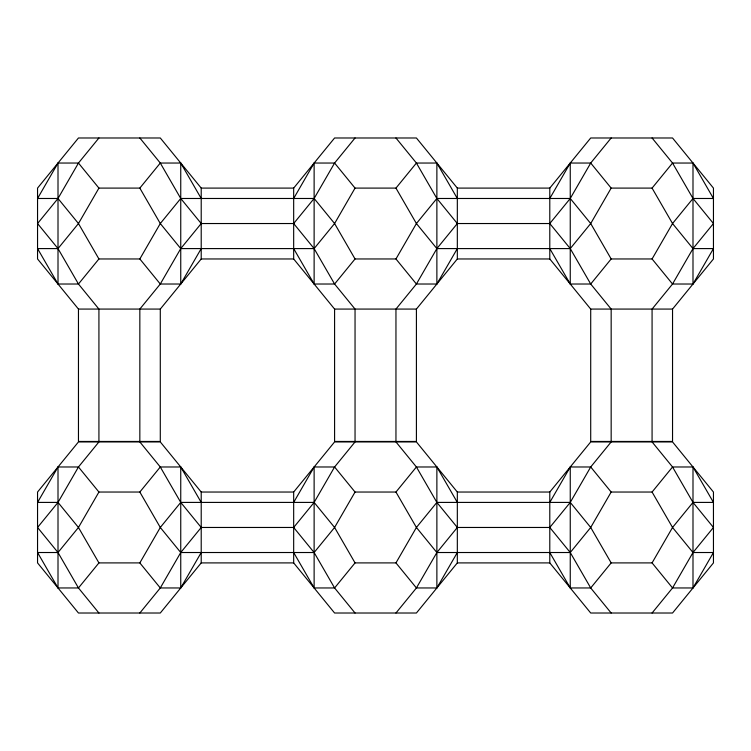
<?xml version="1.0" encoding="UTF-8"?>
<svg xmlns="http://www.w3.org/2000/svg" width="751" height="751" viewBox="0 0 751 751"><rect width="100%" height="100%" fill="white"/><g stroke="black" fill="none" stroke-linecap="round" stroke-linejoin="round"><path stroke-width="1.13" d="M98.925 137.987L78.461 163.042L58.005 163.042L37.55 198.48L58.005 198.48L78.461 223.535L98.925 258.964L139.836 258.964L160.292 284.019L180.747 284.019L201.212 248.59M201.212 198.48L180.747 163.042L160.292 163.042L139.836 188.097L98.925 188.097L78.461 223.535L58.005 248.59L37.55 248.59L58.005 284.019L78.461 284.019L98.925 258.964M139.836 258.964L160.292 223.535L180.747 198.48L314.125 198.48L334.589 223.535L355.045 258.964L395.955 258.964L416.411 284.019L436.875 284.019L457.331 248.59M98.925 441.926L78.461 466.981L58.005 466.981L37.55 502.41L58.005 502.41L78.461 527.465L98.925 562.903L139.836 562.903L160.292 587.958L180.747 587.958L201.212 552.52M201.212 502.41L180.747 466.981L160.292 466.981L139.836 492.036L98.925 492.036L78.461 527.465L58.005 552.52L37.55 552.52L58.005 587.958L78.461 587.958L98.925 613.013M293.669 198.48L314.125 163.042L334.589 163.042L355.045 188.097L395.955 188.097L416.411 163.042L436.875 163.042L457.331 198.48M355.045 188.097L334.589 223.535L314.125 248.59L180.747 248.59L160.292 223.535L139.836 188.097M139.836 562.903L160.292 527.465L180.747 502.41L314.125 502.41L334.589 527.465L355.045 562.903L395.955 562.903L416.411 587.958L436.875 587.958L457.331 552.52M395.955 258.964L416.411 223.535L436.875 198.48L570.253 198.48L590.708 223.535L611.164 258.964L652.075 258.964L672.539 284.019L692.995 284.019L713.45 248.59L692.995 248.59L672.539 223.535L652.075 188.097L611.164 188.097L590.708 163.042L570.253 163.042L549.788 198.48M293.669 502.41L314.125 466.981L334.589 466.981L355.045 492.036L395.955 492.036L416.411 466.981L436.875 466.981L457.331 502.41M355.045 492.036L334.589 527.465L314.125 552.52L180.747 552.52L160.292 527.465L139.836 492.036M611.164 188.097L590.708 223.535L570.253 248.59L436.875 248.59L416.411 223.535L395.955 188.097M395.955 562.903L416.411 527.465L436.875 502.41L570.253 502.41L590.708 527.465L611.164 562.903L652.075 562.903L672.539 587.958L692.995 587.958L713.45 552.52L692.995 552.52L672.539 527.465L652.075 492.036L611.164 492.036L590.708 466.981L570.253 466.981L549.788 502.41M652.075 258.964L672.539 223.535L692.995 198.48L713.45 198.48L692.995 163.042L672.539 163.042L652.075 188.097M611.164 492.036L590.708 527.465L570.253 552.52L436.875 552.52L416.411 527.465L395.955 492.036M652.075 562.903L672.539 527.465L692.995 502.41L713.45 502.41L692.995 466.981L672.539 466.981L652.075 492.036M355.045 137.987L334.589 163.042L314.125 198.48L293.669 223.535L201.212 223.535L180.747 248.59L160.292 284.019L139.836 309.074L139.836 441.457M160.292 309.074L201.212 258.964L201.212 188.097L160.292 137.987L78.461 137.987L37.55 188.097L37.55 258.964L78.461 309.074L78.461 441.457L160.292 441.457L160.292 309.074L78.461 309.074M293.669 188.097L334.589 137.987L416.411 137.987L457.331 188.097L457.331 258.964L416.411 309.074L416.411 441.457L334.589 441.457L334.589 309.074L293.669 258.964L293.669 188.097L201.212 188.097M98.925 562.903L78.461 587.958L58.005 552.52L37.55 527.465L58.005 502.41L78.461 466.981L98.925 492.036M355.045 258.964L334.589 284.019L314.125 284.019L293.669 248.59M355.045 441.926L334.589 466.981L314.125 502.41L293.669 527.465L201.212 527.465L180.747 552.52L160.292 587.958L139.836 613.013M611.164 137.987L590.708 163.042L570.253 198.48L549.788 223.535L457.331 223.535L436.875 248.59L416.411 284.019L395.955 309.074L395.955 441.457M201.212 562.903L160.292 613.013L78.461 613.013L37.55 562.903L37.55 492.036L78.461 441.926L160.292 441.926L201.212 492.036L201.212 562.903L293.669 562.903L334.589 613.013L416.411 613.013L457.331 562.903L457.331 492.036L416.411 441.926L334.589 441.926L293.669 492.036L293.669 562.903M549.788 188.097L590.708 137.987L672.539 137.987L713.45 188.097L713.45 258.964L672.539 309.074L672.539 441.457L590.708 441.457L590.708 309.074L549.788 258.964L549.788 188.097L457.331 188.097M355.045 562.903L334.589 587.958L314.125 587.958L293.669 552.52M611.164 258.964L590.708 284.019L570.253 284.019L549.788 248.59M611.164 441.926L590.708 466.981L570.253 502.41L549.788 527.465L457.331 527.465L436.875 552.52L416.411 587.958L395.955 613.013M549.788 492.036L590.708 441.926L672.539 441.926L713.45 492.036L713.45 562.903L672.539 613.013L590.708 613.013L549.788 562.903L549.788 492.036L457.331 492.036M611.164 562.903L590.708 587.958L570.253 587.958L549.788 552.52M652.075 613.013L672.539 587.958L692.995 552.52L713.45 527.465L692.995 502.41L672.539 466.981L652.075 441.926M201.212 258.964L293.669 258.964M457.331 258.964L549.788 258.964M334.589 309.074L416.411 309.074M590.708 309.074L672.539 309.074M201.212 492.036L293.669 492.036M457.331 562.903L549.788 562.903M652.075 137.987L672.539 163.042L692.995 198.48L713.45 223.535L692.995 248.59L672.539 284.019L652.075 309.074L652.075 441.457M549.788 223.535L570.253 248.59L590.708 284.019L611.164 309.074L611.164 441.457M395.955 137.987L416.411 163.042L436.875 198.48L457.331 223.535M549.788 527.465L570.253 552.52L590.708 587.958L611.164 613.013M293.669 223.535L314.125 248.59L334.589 284.019L355.045 309.074L355.045 441.457M395.955 441.926L416.411 466.981L436.875 502.41L457.331 527.465M139.836 137.987L160.292 163.042L180.747 198.48L201.212 223.535M98.925 188.097L78.461 163.042L58.005 198.48L37.55 223.535L58.005 248.59L78.461 284.019L98.925 309.074L98.925 441.457M293.669 527.465L314.125 552.52L334.589 587.958L355.045 613.013M139.836 441.926L160.292 466.981L180.747 502.41L201.212 527.465M692.995 163.042L692.995 284.019M692.995 466.981L692.995 587.958M570.253 163.042L570.253 284.019M570.253 466.981L570.253 587.958M436.875 163.042L436.875 284.019M436.875 466.981L436.875 587.958M314.125 163.042L314.125 284.019M314.125 466.981L314.125 587.958M180.747 163.042L180.747 284.019M180.747 466.981L180.747 587.958M58.005 163.042L58.005 284.019M58.005 466.981L58.005 587.958"/></g></svg>
